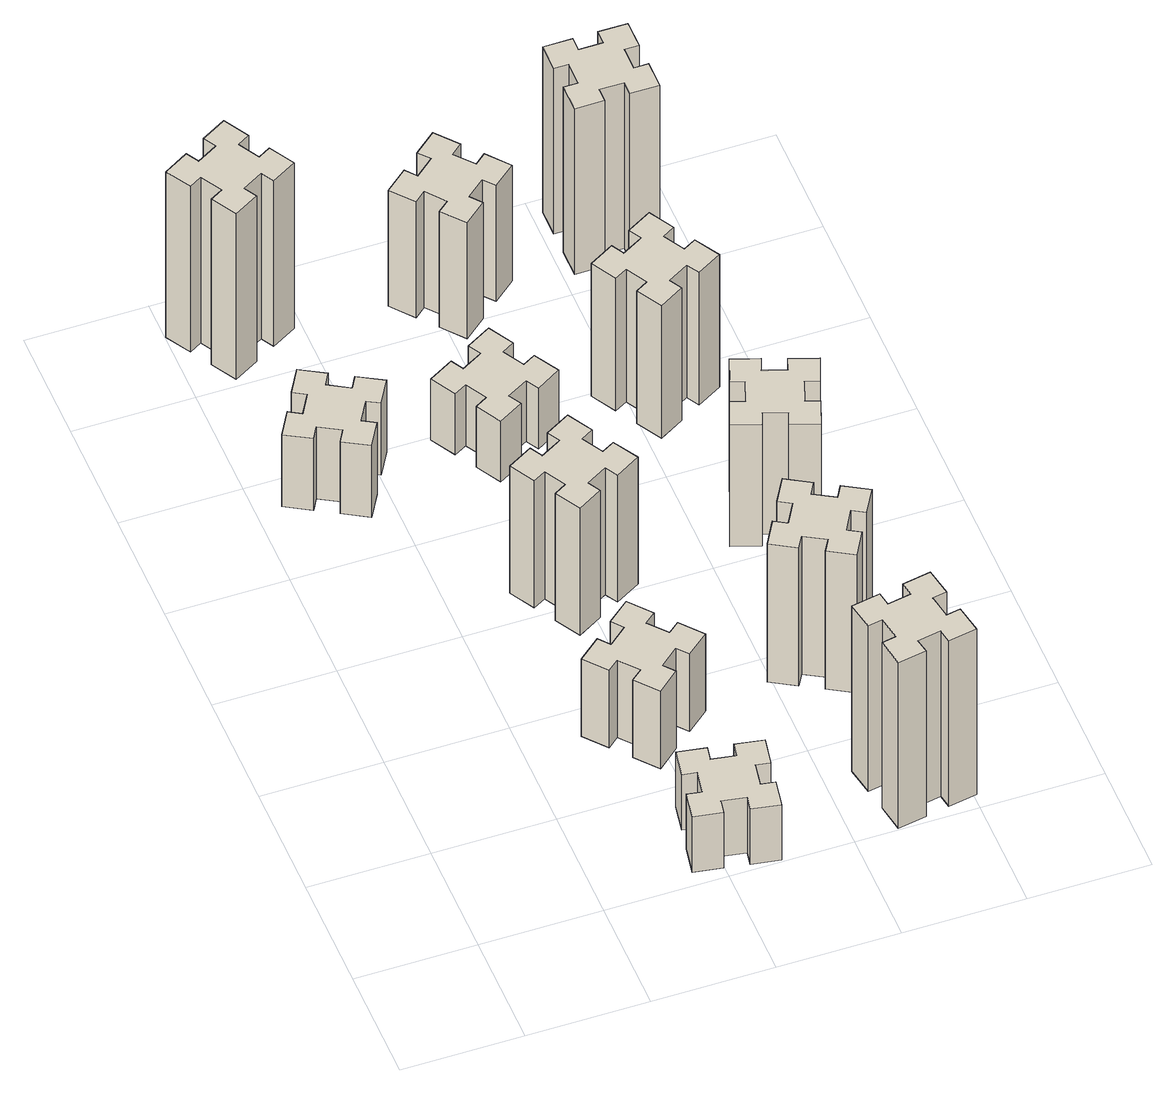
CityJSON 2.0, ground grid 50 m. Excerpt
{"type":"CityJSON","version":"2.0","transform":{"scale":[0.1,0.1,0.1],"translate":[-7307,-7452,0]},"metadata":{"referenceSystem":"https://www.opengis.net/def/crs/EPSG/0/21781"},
"CityObjects":{
"building1":{"type":"Building","attributes":{"class":"1000","function":"1000","usage":"1000","yearOfConstruction":2016,"roofType":"1000","measuredHeight":39,"storeysAboveGround":30,"storeysBelowGround":0},"geometry":[{"type":"Solid","lod":"1","boundaries":[[[[0,1,2,3,4,5,6,7,8,9,10,11,12,13,14,15,16,17,18,19]],[[17,16,20,21]],[[16,15,22,20]],[[15,14,23,22]],[[14,13,24,23]],[[13,12,25,24]],[[12,11,26,25]],[[11,10,27,26]],[[10,9,28,27]],[[9,8,29,28]],[[8,7,30,29]],[[7,6,31,30]],[[6,5,32,31]],[[5,4,33,32]],[[4,3,34,33]],[[3,2,35,34]],[[2,1,36,35]],[[1,0,37,36]],[[0,19,38,37]],[[19,18,39,38]],[[18,17,21,39]],[[24,25,26,27,28,29,30,31,32,33,34,35,36,37,38,39,21,20,22,23]]]]}]},
"building2":{"type":"Building","attributes":{"class":"1000","function":"1000","usage":"1000","yearOfConstruction":2016,"roofType":"1000","measuredHeight":30,"storeysAboveGround":30,"storeysBelowGround":0},"geometry":[{"type":"Solid","lod":"1","boundaries":[[[[40,41,42,43,44,45,46,47,48,49,50,51,52,53,54,55,56,57,58,59]],[[57,56,60,61]],[[56,55,62,60]],[[55,54,63,62]],[[54,53,64,63]],[[53,52,65,64]],[[52,51,66,65]],[[51,50,67,66]],[[50,49,68,67]],[[49,48,69,68]],[[48,47,70,69]],[[47,46,71,70]],[[46,45,72,71]],[[45,44,73,72]],[[44,43,74,73]],[[43,42,75,74]],[[42,41,76,75]],[[41,40,77,76]],[[40,59,78,77]],[[59,58,79,78]],[[58,57,61,79]],[[64,65,66,67,68,69,70,71,72,73,74,75,76,77,78,79,61,60,62,63]]]]}]},
"building3":{"type":"Building","attributes":{"class":"1000","function":"1000","usage":"1000","yearOfConstruction":2016,"roofType":"1000","measuredHeight":90,"storeysAboveGround":30,"storeysBelowGround":0},"geometry":[{"type":"Solid","lod":"1","boundaries":[[[[80,81,82,83,84,85,86,87,88,89,90,91,92,93,94,95,96,97,98,99]],[[97,96,100,101]],[[96,95,102,100]],[[95,94,103,102]],[[94,93,104,103]],[[93,92,105,104]],[[92,91,106,105]],[[91,90,107,106]],[[90,89,108,107]],[[89,88,109,108]],[[88,87,110,109]],[[87,86,111,110]],[[86,85,112,111]],[[85,84,113,112]],[[84,83,114,113]],[[83,82,115,114]],[[82,81,116,115]],[[81,80,117,116]],[[80,99,118,117]],[[99,98,119,118]],[[98,97,101,119]],[[104,105,106,107,108,109,110,111,112,113,114,115,116,117,118,119,101,100,102,103]]]]}]},
"building4":{"type":"Building","attributes":{"class":"1000","function":"1000","usage":"1000","yearOfConstruction":2016,"roofType":"1000","measuredHeight":42,"storeysAboveGround":30,"storeysBelowGround":0},"geometry":[{"type":"Solid","lod":"1","boundaries":[[[[120,121,122,123,124,125,126,127,128,129,130,131,132,133,134,135,136,137,138,139]],[[137,136,140,141]],[[136,135,142,140]],[[135,134,143,142]],[[134,133,144,143]],[[133,132,145,144]],[[132,131,146,145]],[[131,130,147,146]],[[130,129,148,147]],[[129,128,149,148]],[[128,127,150,149]],[[127,126,151,150]],[[126,125,152,151]],[[125,124,153,152]],[[124,123,154,153]],[[123,122,155,154]],[[122,121,156,155]],[[121,120,157,156]],[[120,139,158,157]],[[139,138,159,158]],[[138,137,141,159]],[[144,145,146,147,148,149,150,151,152,153,154,155,156,157,158,159,141,140,142,143]]]]}]},
"building5":{"type":"Building","attributes":{"class":"1000","function":"1000","usage":"1000","yearOfConstruction":2016,"roofType":"1000","measuredHeight":69,"storeysAboveGround":30,"storeysBelowGround":0},"geometry":[{"type":"Solid","lod":"1","boundaries":[[[[160,161,162,163,164,165,166,167,168,169,170,171,172,173,174,175,176,177,178,179]],[[177,176,180,181]],[[176,175,182,180]],[[175,174,183,182]],[[174,173,184,183]],[[173,172,185,184]],[[172,171,186,185]],[[171,170,187,186]],[[170,169,188,187]],[[169,168,189,188]],[[168,167,190,189]],[[167,166,191,190]],[[166,165,192,191]],[[165,164,193,192]],[[164,163,194,193]],[[163,162,195,194]],[[162,161,196,195]],[[161,160,197,196]],[[160,179,198,197]],[[179,178,199,198]],[[178,177,181,199]],[[184,185,186,187,188,189,190,191,192,193,194,195,196,197,198,199,181,180,182,183]]]]}]},
"building6":{"type":"Building","attributes":{"class":"1000","function":"1000","usage":"1000","yearOfConstruction":2016,"roofType":"1000","measuredHeight":33,"storeysAboveGround":30,"storeysBelowGround":0},"geometry":[{"type":"Solid","lod":"1","boundaries":[[[[200,201,202,203,204,205,206,207,208,209,210,211,212,213,214,215,216,217,218,219]],[[217,216,220,221]],[[216,215,222,220]],[[215,214,223,222]],[[214,213,224,223]],[[213,212,225,224]],[[212,211,226,225]],[[211,210,227,226]],[[210,209,228,227]],[[209,208,229,228]],[[208,207,230,229]],[[207,206,231,230]],[[206,205,232,231]],[[205,204,233,232]],[[204,203,234,233]],[[203,202,235,234]],[[202,201,236,235]],[[201,200,237,236]],[[200,219,238,237]],[[219,218,239,238]],[[218,217,221,239]],[[224,225,226,227,228,229,230,231,232,233,234,235,236,237,238,239,221,220,222,223]]]]}]},
"building7":{"type":"Building","attributes":{"class":"1000","function":"1000","usage":"1000","yearOfConstruction":2016,"roofType":"1000","measuredHeight":90,"storeysAboveGround":30,"storeysBelowGround":0},"geometry":[{"type":"Solid","lod":"1","boundaries":[[[[240,241,242,243,244,245,246,247,248,249,250,251,252,253,254,255,256,257,258,259]],[[257,256,260,261]],[[256,255,262,260]],[[255,254,263,262]],[[254,253,264,263]],[[253,252,265,264]],[[252,251,266,265]],[[251,250,267,266]],[[250,249,268,267]],[[249,248,269,268]],[[248,247,270,269]],[[247,246,271,270]],[[246,245,272,271]],[[245,244,273,272]],[[244,243,274,273]],[[243,242,275,274]],[[242,241,276,275]],[[241,240,277,276]],[[240,259,278,277]],[[259,258,279,278]],[[258,257,261,279]],[[264,265,266,267,268,269,270,271,272,273,274,275,276,277,278,279,261,260,262,263]]]]}]},
"building8":{"type":"Building","attributes":{"class":"1000","function":"1000","usage":"1000","yearOfConstruction":2016,"roofType":"1000","measuredHeight":75,"storeysAboveGround":30,"storeysBelowGround":0},"geometry":[{"type":"Solid","lod":"1","boundaries":[[[[280,281,282,283,284,285,286,287,288,289,290,291,292,293,294,295,296,297,298,299]],[[297,296,300,301]],[[296,295,302,300]],[[295,294,303,302]],[[294,293,304,303]],[[293,292,305,304]],[[292,291,306,305]],[[291,290,307,306]],[[290,289,308,307]],[[289,288,309,308]],[[288,287,310,309]],[[287,286,311,310]],[[286,285,312,311]],[[285,284,313,312]],[[284,283,314,313]],[[283,282,315,314]],[[282,281,316,315]],[[281,280,317,316]],[[280,299,318,317]],[[299,298,319,318]],[[298,297,301,319]],[[304,305,306,307,308,309,310,311,312,313,314,315,316,317,318,319,301,300,302,303]]]]}]},
"building9":{"type":"Building","attributes":{"class":"1000","function":"1000","usage":"1000","yearOfConstruction":2016,"roofType":"1000","measuredHeight":63,"storeysAboveGround":30,"storeysBelowGround":0},"geometry":[{"type":"Solid","lod":"1","boundaries":[[[[320,321,322,323,324,325,326,327,328,329,330,331,332,333,334,335,336,337,338,339]],[[337,336,340,341]],[[336,335,342,340]],[[335,334,343,342]],[[334,333,344,343]],[[333,332,345,344]],[[332,331,346,345]],[[331,330,347,346]],[[330,329,348,347]],[[329,328,349,348]],[[328,327,350,349]],[[327,326,351,350]],[[326,325,352,351]],[[325,324,353,352]],[[324,323,354,353]],[[323,322,355,354]],[[322,321,356,355]],[[321,320,357,356]],[[320,339,358,357]],[[339,338,359,358]],[[338,337,341,359]],[[344,345,346,347,348,349,350,351,352,353,354,355,356,357,358,359,341,340,342,343]]]]}]},
"building10":{"type":"Building","attributes":{"class":"1000","function":"1000","usage":"1000","yearOfConstruction":2016,"roofType":"1000","measuredHeight":66,"storeysAboveGround":30,"storeysBelowGround":0},"geometry":[{"type":"Solid","lod":"1","boundaries":[[[[360,361,362,363,364,365,366,367,368,369,370,371,372,373,374,375,376,377,378,379]],[[377,376,380,381]],[[376,375,382,380]],[[375,374,383,382]],[[374,373,384,383]],[[373,372,385,384]],[[372,371,386,385]],[[371,370,387,386]],[[370,369,388,387]],[[369,368,389,388]],[[368,367,390,389]],[[367,366,391,390]],[[366,365,392,391]],[[365,364,393,392]],[[364,363,394,393]],[[363,362,395,394]],[[362,361,396,395]],[[361,360,397,396]],[[360,379,398,397]],[[379,378,399,398]],[[378,377,381,399]],[[384,385,386,387,388,389,390,391,392,393,394,395,396,397,398,399,381,380,382,383]]]]}]},
"building11":{"type":"Building","attributes":{"class":"1000","function":"1000","usage":"1000","yearOfConstruction":2016,"roofType":"1000","measuredHeight":72,"storeysAboveGround":30,"storeysBelowGround":0},"geometry":[{"type":"Solid","lod":"1","boundaries":[[[[400,401,402,403,404,405,406,407,408,409,410,411,412,413,414,415,416,417,418,419]],[[417,416,420,421]],[[416,415,422,420]],[[415,414,423,422]],[[414,413,424,423]],[[413,412,425,424]],[[412,411,426,425]],[[411,410,427,426]],[[410,409,428,427]],[[409,408,429,428]],[[408,407,430,429]],[[407,406,431,430]],[[406,405,432,431]],[[405,404,433,432]],[[404,403,434,433]],[[403,402,435,434]],[[402,401,436,435]],[[401,400,437,436]],[[400,419,438,437]],[[419,418,439,438]],[[418,417,421,439]],[[424,425,426,427,428,429,430,431,432,433,434,435,436,437,438,439,421,420,422,423]]]]}]},
"building12":{"type":"Building","attributes":{"class":"1000","function":"1000","usage":"1000","yearOfConstruction":2016,"roofType":"1000","measuredHeight":90,"storeysAboveGround":30,"storeysBelowGround":0},"geometry":[{"type":"Solid","lod":"1","boundaries":[[[[440,441,442,443,444,445,446,447,448,449,450,451,452,453,454,455,456,457,458,459]],[[457,456,460,461]],[[456,455,462,460]],[[455,454,463,462]],[[454,453,464,463]],[[453,452,465,464]],[[452,451,466,465]],[[451,450,467,466]],[[450,449,468,467]],[[449,448,469,468]],[[448,447,470,469]],[[447,446,471,470]],[[446,445,472,471]],[[445,444,473,472]],[[444,443,474,473]],[[443,442,475,474]],[[442,441,476,475]],[[441,440,477,476]],[[440,459,478,477]],[[459,458,479,478]],[[458,457,461,479]],[[464,465,466,467,468,469,470,471,472,473,474,475,476,477,478,479,461,460,462,463]]]]}]}
},
"vertices":[
[406,2327,0],[456,2414,0],[508,2384,0],[568,2488,0],[464,2548,0],[434,2496,0],[347,2546,0],[377,2598,0],[273,2658,0],[213,2554,0],[265,2524,0],[215,2437,0],[163,2467,0],[103,2363,0],[207,2303,0],[237,2355,0],[324,2305,0],[294,2253,0],[398,2193,0],[458,2297,0],[324,2305,390],[294,2253,390],[237,2355,390],[207,2303,390],[103,2363,390],[163,2467,390],[215,2437,390],[265,2524,390],[213,2554,390],[273,2658,390],[377,2598,390],[347,2546,390],[434,2496,390],[464,2548,390],[568,2488,390],[508,2384,390],[456,2414,390],[406,2327,390],[458,2297,390],[398,2193,390],
[976,274,0],[958,175,0],[899,186,0],[878,67,0],[997,47,0],[1007,106,0],[1105,88,0],[1095,29,0],[1213,8,0],[1234,127,0],[1175,137,0],[1192,235,0],[1251,225,0],[1272,343,0],[1154,364,0],[1144,305,0],[1045,322,0],[1056,381,0],[937,402,0],[917,284,0],[1045,322,300],[1056,381,300],[1144,305,300],[1154,364,300],[1272,343,300],[1251,225,300],[1192,235,300],[1175,137,300],[1234,127,300],[1213,8,300],[1095,29,300],[1105,88,300],[1007,106,300],[997,47,300],[878,67,300],[899,186,300],[958,175,300],[976,274,300],[917,284,300],[937,402,300],
[224,3386,0],[137,3336,0],[107,3388,0],[3,3328,0],[63,3224,0],[115,3254,0],[165,3167,0],[113,3137,0],[173,3033,0],[277,3093,0],[247,3145,0],[334,3195,0],[364,3143,0],[468,3203,0],[408,3307,0],[356,3277,0],[306,3364,0],[358,3394,0],[298,3498,0],[194,3438,0],[306,3364,900],[358,3394,900],[356,3277,900],[408,3307,900],[468,3203,900],[364,3143,900],[334,3195,900],[247,3145,900],[277,3093,900],[173,3033,900],[113,3137,900],[165,3167,900],[115,3254,900],[63,3224,900],[3,3328,900],[107,3388,900],[137,3336,900],[224,3386,900],[194,3438,900],[298,3498,900],
[943,962,0],[866,897,0],[828,943,0],[736,866,0],[813,774,0],[859,813,0],[923,736,0],[877,698,0],[954,606,0],[1046,683,0],[1008,729,0],[1084,793,0],[1123,747,0],[1215,824,0],[1138,916,0],[1092,878,0],[1027,954,0],[1073,993,0],[996,1085,0],[904,1008,0],[1027,954,420],[1073,993,420],[1092,878,420],[1138,916,420],[1215,824,420],[1123,747,420],[1084,793,420],[1008,729,420],[1046,683,420],[954,606,420],[877,698,420],[923,736,420],[859,813,420],[813,774,420],[736,866,420],[828,943,420],[866,897,420],[943,962,420],[904,1008,420],[996,1085,420],
[855,1574,0],[905,1487,0],[853,1457,0],[913,1353,0],[1017,1413,0],[987,1465,0],[1074,1515,0],[1104,1463,0],[1208,1523,0],[1148,1627,0],[1096,1597,0],[1046,1684,0],[1098,1714,0],[1038,1818,0],[934,1758,0],[964,1706,0],[877,1656,0],[847,1708,0],[743,1648,0],[803,1544,0],[877,1656,690],[847,1708,690],[964,1706,690],[934,1758,690],[1038,1818,690],[1098,1714,690],[1046,1684,690],[1096,1597,690],[1148,1627,690],[1208,1523,690],[1104,1463,690],[1074,1515,690],[987,1465,690],[1017,1413,690],[913,1353,690],[853,1457,690],[905,1487,690],[855,1574,690],[803,1544,690],[743,1648,690],
[855,2414,0],[905,2327,0],[853,2297,0],[913,2193,0],[1017,2253,0],[987,2305,0],[1074,2355,0],[1104,2303,0],[1208,2363,0],[1148,2467,0],[1096,2437,0],[1046,2524,0],[1098,2554,0],[1038,2658,0],[934,2598,0],[964,2546,0],[877,2496,0],[847,2548,0],[743,2488,0],[803,2384,0],[877,2496,330],[847,2548,330],[964,2546,330],[934,2598,330],[1038,2658,330],[1098,2554,330],[1046,2524,330],[1096,2437,330],[1148,2467,330],[1208,2363,330],[1104,2303,330],[1074,2355,330],[987,2305,330],[1017,2253,330],[913,2193,330],[853,2297,330],[905,2327,330],[855,2414,330],[803,2384,330],[743,2488,330],
[1845,322,0],[1747,305,0],[1737,364,0],[1618,343,0],[1639,225,0],[1698,235,0],[1716,137,0],[1657,127,0],[1677,8,0],[1796,29,0],[1785,88,0],[1884,106,0],[1894,47,0],[2012,67,0],[1991,186,0],[1932,175,0],[1915,274,0],[1974,284,0],[1953,402,0],[1835,381,0],[1915,274,900],[1974,284,900],[1932,175,900],[1991,186,900],[2012,67,900],[1894,47,900],[1884,106,900],[1785,88,900],[1796,29,900],[1677,8,900],[1657,127,900],[1716,137,900],[1698,235,900],[1639,225,900],[1618,343,900],[1737,364,900],[1747,305,900],[1845,322,900],[1835,381,900],[1953,402,900],
[1814,1016,0],[1727,1066,0],[1757,1118,0],[1653,1178,0],[1593,1074,0],[1645,1044,0],[1595,957,0],[1543,987,0],[1483,883,0],[1587,823,0],[1617,875,0],[1704,825,0],[1674,773,0],[1778,713,0],[1838,817,0],[1786,847,0],[1836,934,0],[1888,904,0],[1948,1008,0],[1844,1068,0],[1836,934,750],[1888,904,750],[1786,847,750],[1838,817,750],[1778,713,750],[1674,773,750],[1704,825,750],[1617,875,750],[1587,823,750],[1483,883,750],[1543,987,750],[1595,957,750],[1645,1044,750],[1593,1074,750],[1653,1178,750],[1757,1118,750],[1727,1066,750],[1814,1016,750],[1844,1068,750],[1948,1008,750],
[1192,3198,0],[1127,3274,0],[1173,3313,0],[1096,3405,0],[1004,3328,0],[1043,3282,0],[966,3217,0],[928,3263,0],[836,3186,0],[913,3094,0],[959,3133,0],[1023,3056,0],[977,3018,0],[1054,2926,0],[1146,3003,0],[1108,3049,0],[1184,3113,0],[1223,3067,0],[1315,3144,0],[1238,3236,0],[1184,3113,630],[1223,3067,630],[1108,3049,630],[1146,3003,630],[1054,2926,630],[977,3018,630],[1023,3056,630],[959,3133,630],[913,3094,630],[836,3186,630],[928,3263,630],[966,3217,630],[1043,3282,630],[1004,3328,630],[1096,3405,630],[1173,3313,630],[1127,3274,630],[1192,3198,630],[1238,3236,630],[1315,3144,630],
[1900,1772,0],[1806,1806,0],[1827,1862,0],[1714,1903,0],[1673,1790,0],[1729,1770,0],[1695,1676,0],[1639,1697,0],[1597,1584,0],[1710,1543,0],[1731,1599,0],[1825,1565,0],[1804,1509,0],[1917,1467,0],[1958,1580,0],[1902,1601,0],[1936,1695,0],[1992,1674,0],[2033,1787,0],[1920,1828,0],[1936,1695,660],[1992,1674,660],[1902,1601,660],[1958,1580,660],[1917,1467,660],[1804,1509,660],[1825,1565,660],[1731,1599,660],[1710,1543,660],[1597,1584,660],[1639,1697,660],[1695,1676,660],[1729,1770,660],[1673,1790,660],[1714,1903,660],[1827,1862,660],[1806,1806,660],[1900,1772,660],[1920,1828,660],[2033,1787,660],
[1627,2305,0],[1714,2355,0],[1744,2303,0],[1848,2363,0],[1788,2467,0],[1736,2437,0],[1686,2524,0],[1738,2554,0],[1678,2658,0],[1574,2598,0],[1604,2546,0],[1517,2496,0],[1487,2548,0],[1383,2488,0],[1443,2384,0],[1495,2414,0],[1545,2327,0],[1493,2297,0],[1553,2193,0],[1657,2253,0],[1545,2327,720],[1493,2297,720],[1495,2414,720],[1443,2384,720],[1383,2488,720],[1487,2548,720],[1517,2496,720],[1604,2546,720],[1574,2598,720],[1678,2658,720],[1738,2554,720],[1686,2524,720],[1736,2437,720],[1788,2467,720],[1848,2363,720],[1744,2303,720],[1714,2355,720],[1627,2305,720],[1657,2253,720],[1553,2193,720],
[1665,3155,0],[1765,3155,0],[1765,3095,0],[1885,3095,0],[1885,3215,0],[1825,3215,0],[1825,3315,0],[1885,3315,0],[1885,3435,0],[1765,3435,0],[1765,3375,0],[1665,3375,0],[1665,3435,0],[1545,3435,0],[1545,3315,0],[1605,3315,0],[1605,3215,0],[1545,3215,0],[1545,3095,0],[1665,3095,0],[1605,3215,900],[1545,3215,900],[1605,3315,900],[1545,3315,900],[1545,3435,900],[1665,3435,900],[1665,3375,900],[1765,3375,900],[1765,3435,900],[1885,3435,900],[1885,3315,900],[1825,3315,900],[1825,3215,900],[1885,3215,900],[1885,3095,900],[1765,3095,900],[1765,3155,900],[1665,3155,900],[1665,3095,900],[1545,3095,900]
]}
